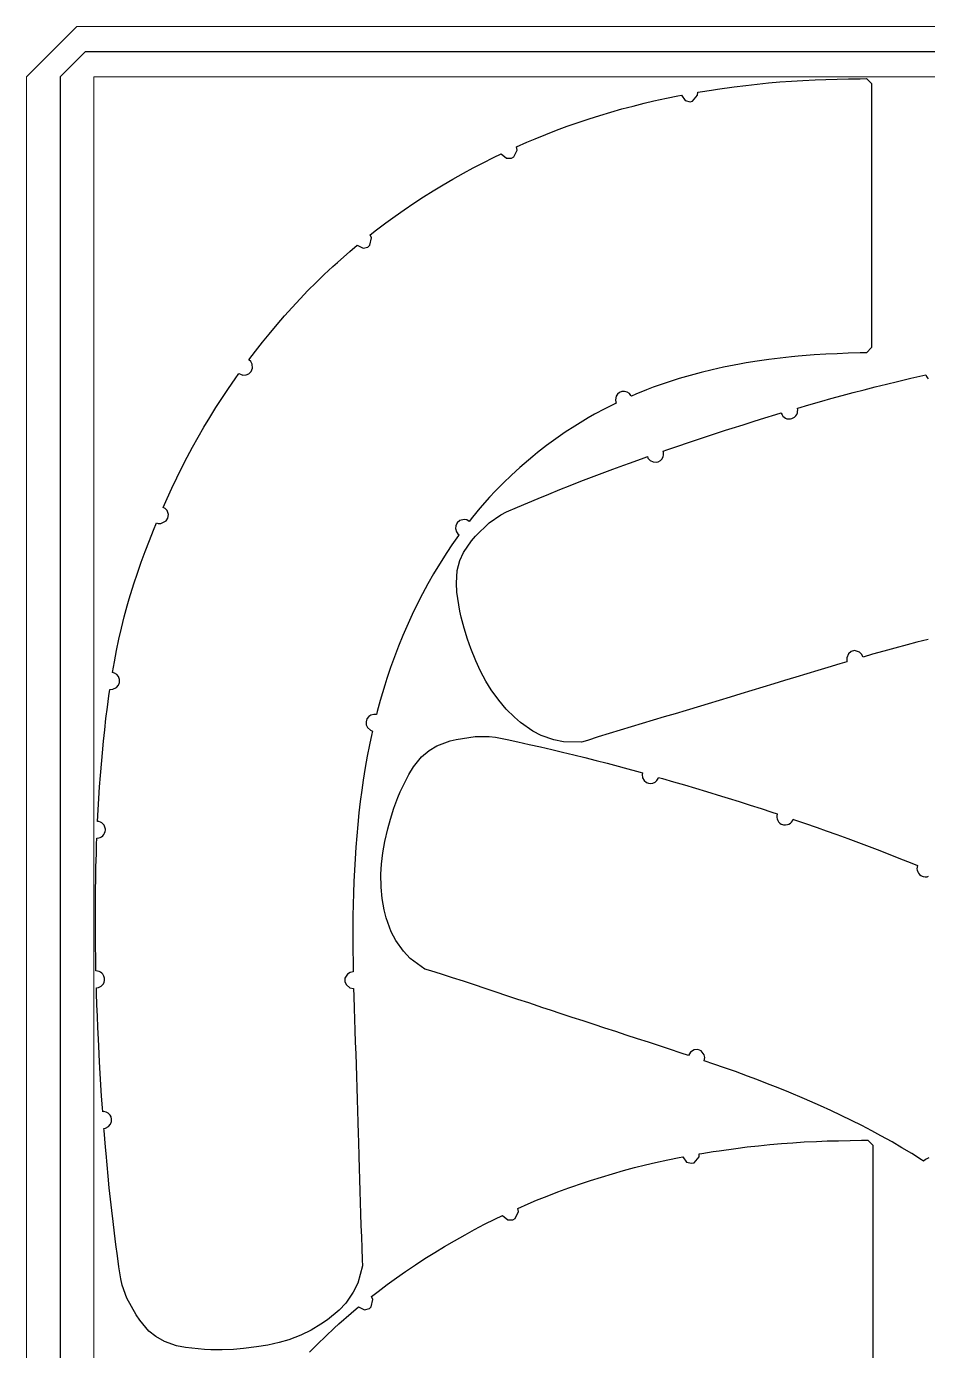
# Model space of a CAD drawing. Header units: millimetres. Extents: x -10628 to 24720, y -21829 to 4032.
# Drawn here: x 9420 to 9956, y -8986 to -8198 of the extents above; entities that cross this region are included whole.
import ezdxf
from ezdxf.enums import TextEntityAlignment as Align
from ezdxf.lldxf.tags import DXFTag

# ---------------------------------------------------------------- set-up
doc = ezdxf.new("R2010")
doc.units = ezdxf.units.MM
doc.layers.add('layer khung van cnc', color=7, linetype='Continuous', lineweight=25, true_color=0xfbf59b)
doc.layers.add('layer mau', color=7, linetype='Continuous')
doc.styles.add('Text Dim', font='arial.ttf')
tags = doc.linetypes.add('KVVIENMAY', pattern='A,46.311228,-10.280676,["KV VIỀN MÁY",Text Dim,S=10.028098,R=0,X=0,Y=-4.346144],-100.988212', length=157.580116).pattern_tags.tags
tags[6] = DXFTag(74, 10)

# ---------------------------------------------------------------- blocks, each defined once
blk = doc.blocks.new('khung van cnc')
at = {"lineweight": 5}
blk.add_lwpolyline([(-193, -99.44), (-193, 2370.56), (-223, 2400.56), (-1463, 2400.56), (-1493, 2370.56), (-1493, -99.44)], close=True, dxfattribs=at)
at = {"color": 1, "linetype": 'KVVIENMAY'}
blk.add_lwpolyline([(-511.88, -84.44), (-213, -84.44), (-213, 2370.56), (-228, 2385.56), (-1458.01, 2385.56), (-1473, 2370.56), (-1473, -84.44), (-1172.83, -84.44)], dxfattribs=at)
at = {"lineweight": 5}
blk.add_lwpolyline([(-513.55, -69.44), (-233, -69.44), (-233, 2370.56), (-1453, 2370.56), (-1453, -69.44), (-1173, -69.44)], dxfattribs=at)
at = {"layer": 'layer mau'}
for tag, p in [('ÁGF', (-518, -155.91)), ('TENFILE', (-518, -268.86)), ('TENFILE', (-518, -381.81)), ('TENFILE', (-518, -494.76))]:
    blk.add_attdef(tag, text='', height=30, dxfattribs=at).set_placement(p, align=Align.MIDDLE_CENTER)

msp = doc.modelspace()

# ---------------------------------------------------------------- linework, layer by layer
for p, q in [((9895.622, -8229.585), (9902.438, -8229.402)), ((9902.438, -8229.402), (9909.256, -8229.271)), ((9909.256, -8229.271), (9916.075, -8229.176)), ((9916.075, -8229.176), (9919.894, -8229.133)), ((9919.894, -8229.133), (9922.894, -8232.099)), ((9819.395, -8239.045), (9819.468, -8237.268)), ((9819.468, -8237.268), (9821.006, -8237)), ((9821.006, -8237), (9827.741, -8235.917)), ((9827.741, -8235.917), (9831.293, -8235.379)), ((9831.293, -8235.379), (9841.25, -8233.992)), ((9841.25, -8233.992), (9848.021, -8233.15)), ((9848.021, -8233.15), (9854.801, -8232.389)), ((9854.801, -8232.389), (9861.59, -8231.711)), ((9861.59, -8231.711), (9868.387, -8231.116)), ((9868.387, -8231.116), (9875.189, -8230.605)), ((9875.189, -8230.605), (9881.996, -8230.179)), ((9881.996, -8230.179), (9889.347, -8229.817)), ((9889.347, -8229.817), (9895.622, -8229.585)), ((9922.894, -8232.099), (9922.894, -8389.058)), ((9780.977, -8245.441), (9787.595, -8243.785)), ((9787.595, -8243.785), (9793.42, -8242.417)), ((9793.42, -8242.417), (9800.899, -8240.781)), ((9800.899, -8240.781), (9807.584, -8239.428)), ((9807.584, -8239.428), (9809.766, -8239.018)), ((9809.766, -8239.018), (9812.006, -8242.204)), ((9812.006, -8242.204), (9814.957, -8242.871)), ((9814.957, -8242.871), (9816.444, -8242.509)), ((9816.444, -8242.509), (9819.395, -8239.045)), ((9754.784, -8253.077), (9761.287, -8251.017)), ((9761.287, -8251.017), (9767.822, -8249.058)), ((9767.822, -8249.058), (9774.386, -8247.199)), ((9774.386, -8247.199), (9780.977, -8245.441)), ((9729.113, -8262.308), (9735.476, -8259.851)), ((9735.476, -8259.851), (9741.876, -8257.494)), ((9741.876, -8257.494), (9751.235, -8254.247)), ((9751.235, -8254.247), (9754.784, -8253.077)), ((9711.611, -8269.687), (9717.802, -8266.964)), ((9717.802, -8266.964), (9722.79, -8264.864)), ((9722.79, -8264.864), (9729.113, -8262.308)), ((9691.826, -8279.146), (9697.926, -8276.091)), ((9697.926, -8276.091), (9702.547, -8273.869)), ((9702.547, -8273.869), (9705.658, -8276.521)), ((9705.658, -8276.521), (9708.683, -8276.429)), ((9708.683, -8276.429), (9710.032, -8275.707)), ((9710.032, -8275.707), (9712.025, -8271.616)), ((9712.025, -8271.616), (9711.611, -8269.687)), ((9680.199, -8285.319), (9685.777, -8282.3)), ((9685.777, -8282.3), (9691.826, -8279.146)), ((9662.119, -8295.883), (9667.95, -8292.343)), ((9667.95, -8292.343), (9673.837, -8288.899)), ((9673.837, -8288.899), (9680.199, -8285.319)), ((9650.633, -8303.245), (9656.346, -8299.517)), ((9656.346, -8299.517), (9662.119, -8295.883)), ((9639.389, -8310.978), (9644.734, -8307.235)), ((9644.734, -8307.235), (9650.633, -8303.245)), ((9628.406, -8319.079), (9633.863, -8314.982)), ((9633.863, -8314.982), (9639.389, -8310.978)), ((9624.403, -8328.287), (9625.407, -8323.848)), ((9624.562, -8322.066), (9628.406, -8319.079)), ((9625.407, -8323.848), (9624.562, -8322.066)), ((9612.477, -8331.934), (9616.838, -8328.285)), ((9616.838, -8328.285), (9620.332, -8330.081)), ((9620.332, -8330.081), (9623.255, -8329.299)), ((9623.255, -8329.299), (9624.403, -8328.287)), ((9602.26, -8340.978), (9605.084, -8338.409)), ((9605.084, -8338.409), (9612.477, -8331.934)), ((9592.384, -8350.398), (9597.279, -8345.643)), ((9597.279, -8345.643), (9602.26, -8340.978)), ((9582.85, -8360.167), (9587.574, -8355.24)), ((9587.574, -8355.24), (9592.384, -8350.398)), ((9578.211, -8365.175), (9582.85, -8360.167)), ((9569.188, -8375.419), (9573.657, -8370.26)), ((9573.657, -8370.26), (9578.211, -8365.175)), ((9564.422, -8381.112), (9569.188, -8375.419)), ((9556.287, -8391.312), (9560.502, -8385.948)), ((9560.502, -8385.948), (9564.422, -8381.112)), ((9552.379, -8396.449), (9556.287, -8391.312)), ((9875.24, -8394.657), (9868.459, -8395.384)), ((9879.208, -8394.282), (9875.24, -8394.657)), ((9888.831, -8393.516), (9879.208, -8394.282)), ((9895.637, -8393.086), (9888.831, -8393.516)), ((9902.448, -8392.736), (9895.637, -8393.086)), ((9909.056, -8392.467), (9902.448, -8392.736)), ((9916.078, -8392.243), (9909.056, -8392.467)), ((9919.895, -8392.139), (9916.078, -8392.243)), ((9922.894, -8389.058), (9919.895, -8392.139)), ((9553.51, -8397.42), (9552.379, -8396.449)), ((9554.325, -8398.923), (9553.51, -8397.42)), ((9553.717, -8403.334), (9554.511, -8401.379)), ((9554.511, -8401.379), (9554.325, -8398.923)), ((9828.117, -8402.263), (9821.481, -8403.878)), ((9834.785, -8400.79), (9828.117, -8402.263)), ((9844.382, -8398.919), (9834.785, -8400.79)), ((9848.2, -8398.251), (9844.382, -8398.919)), ((9854.937, -8397.175), (9848.2, -8398.251)), ((9861.691, -8396.221), (9854.937, -8397.175)), ((9868.459, -8395.384), (9861.691, -8396.221)), ((9540.282, -8413.406), (9544.153, -8407.789)), ((9544.153, -8407.789), (9546.455, -8404.559)), ((9546.455, -8404.559), (9547.414, -8405.021)), ((9547.414, -8405.021), (9548.842, -8405.462)), ((9548.842, -8405.462), (9550.731, -8405.385)), ((9550.731, -8405.385), (9552.355, -8404.681)), ((9552.355, -8404.681), (9553.717, -8403.334)), ((9801.827, -8409.629), (9793.03, -8412.723)), ((9808.331, -8407.556), (9801.827, -8409.629)), ((9814.884, -8405.641), (9808.331, -8407.556)), ((9821.481, -8403.878), (9814.884, -8405.641)), ((9931.743, -8410.82), (9938.366, -8409.196)), ((9938.366, -8409.196), (9946.198, -8407.328)), ((9946.198, -8407.328), (9951.641, -8406.065)), ((9951.641, -8406.065), (9955.162, -8405.269)), ((9955.162, -8405.269), (9955.536, -8406.264)), ((9955.536, -8406.264), (9955.991, -8407.002)), ((9955.991, -8407.002), (9956.624, -8407.704)), ((9532.802, -8424.816), (9537.477, -8417.595)), ((9537.477, -8417.595), (9540.282, -8413.406)), ((9770.931, -8418.053), (9770.477, -8420.135)), ((9771.739, -8416.815), (9770.931, -8418.053)), ((9772.965, -8415.812), (9771.739, -8416.815)), ((9774.389, -8415.254), (9772.965, -8415.812)), ((9775.863, -8415.15), (9774.389, -8415.254)), ((9777.459, -8415.544), (9775.863, -8415.15)), ((9778.795, -8416.394), (9777.459, -8415.544)), ((9779.741, -8417.523), (9778.795, -8416.394)), ((9780.019, -8417.994), (9779.741, -8417.523)), ((9782.661, -8416.837), (9780.019, -8417.994)), ((9788.986, -8414.266), (9782.661, -8416.837)), ((9793.03, -8412.723), (9788.986, -8414.266)), ((9898.767, -8419.487), (9905.344, -8417.685)), ((9905.344, -8417.685), (9911.93, -8415.916)), ((9911.93, -8415.916), (9918.525, -8414.182)), ((9918.525, -8414.182), (9925.129, -8412.483)), ((9925.129, -8412.483), (9931.743, -8410.82)), ((9529.196, -8430.608), (9532.802, -8424.816)), ((9764.134, -8425.558), (9758.127, -8428.8)), ((9770.229, -8422.483), (9764.134, -8425.558)), ((9770.928, -8422.155), (9770.229, -8422.483)), ((9770.477, -8420.135), (9770.681, -8421.548)), ((9770.681, -8421.548), (9770.928, -8422.155)), ((9878.748, -8425.179), (9879.088, -8425.079)), ((9878.801, -8425.352), (9878.748, -8425.179)), ((9878.938, -8426.157), (9878.801, -8425.352)), ((9878.928, -8427.13), (9878.938, -8426.157)), ((9879.088, -8425.079), (9885.639, -8423.185)), ((9885.639, -8423.185), (9893.306, -8421.009)), ((9893.306, -8421.009), (9898.767, -8419.487)), ((9525.681, -8436.456), (9529.196, -8430.608)), ((9754.364, -8430.942), (9746.398, -8435.779)), ((9758.127, -8428.8), (9754.364, -8430.942)), ((9846.46, -8434.976), (9852.968, -8432.942)), ((9852.968, -8432.942), (9859.486, -8430.935)), ((9859.486, -8430.935), (9866.011, -8428.955)), ((9866.011, -8428.955), (9869.165, -8428.013)), ((9869.165, -8428.013), (9869.212, -8428.169)), ((9869.212, -8428.169), (9869.652, -8429.137)), ((9869.652, -8429.137), (9870.156, -8429.842)), ((9870.156, -8429.842), (9870.835, -8430.499)), ((9870.835, -8430.499), (9871.708, -8431.06)), ((9871.708, -8431.06), (9872.569, -8431.397)), ((9872.569, -8431.397), (9873.503, -8431.573)), ((9873.503, -8431.573), (9874.61, -8431.551)), ((9874.61, -8431.551), (9875.372, -8431.39)), ((9875.372, -8431.39), (9875.924, -8431.191)), ((9875.924, -8431.191), (9877.026, -8430.541)), ((9877.026, -8430.541), (9877.87, -8429.706)), ((9877.87, -8429.706), (9878.355, -8428.973)), ((9878.355, -8428.973), (9878.768, -8427.957)), ((9878.768, -8427.957), (9878.928, -8427.13)), ((9522.259, -8442.358), (9525.681, -8436.456)), ((9740.682, -8439.51), (9735.07, -8443.395)), ((9746.398, -8435.779), (9740.682, -8439.51)), ((9820.507, -8443.367), (9826.983, -8441.232)), ((9826.983, -8441.232), (9835.97, -8438.314)), ((9835.97, -8438.314), (9839.959, -8437.036)), ((9839.959, -8437.036), (9846.46, -8434.976)), ((9515.701, -8454.322), (9518.932, -8448.314)), ((9518.932, -8448.314), (9522.259, -8442.358)), ((9729.563, -8447.428), (9724.163, -8451.605)), ((9735.07, -8443.395), (9729.563, -8447.428)), ((9801.131, -8449.928), (9807.581, -8447.715)), ((9807.581, -8447.715), (9814.04, -8445.528)), ((9814.04, -8445.528), (9820.507, -8443.367)), ((9509.531, -8466.487), (9513.972, -8457.635)), ((9513.972, -8457.635), (9515.701, -8454.322)), ((9721.321, -8453.895), (9713.696, -8460.372)), ((9724.163, -8451.605), (9721.321, -8453.895)), ((9778.909, -8457.782), (9788.258, -8454.434)), ((9788.258, -8454.434), (9789.538, -8453.983)), ((9789.538, -8453.983), (9789.869, -8454.845)), ((9789.869, -8454.845), (9791.214, -8456.357)), ((9791.214, -8456.357), (9792.86, -8457.163)), ((9792.86, -8457.163), (9794.682, -8457.323)), ((9794.682, -8457.323), (9796.002, -8457.01)), ((9796.002, -8457.01), (9797.249, -8456.309)), ((9797.249, -8456.309), (9798.101, -8455.474)), ((9798.101, -8455.474), (9798.863, -8454.149)), ((9798.863, -8454.149), (9799.177, -8452.821)), ((9798.896, -8450.705), (9801.131, -8449.928)), ((9799.096, -8451.334), (9798.896, -8450.705)), ((9799.177, -8452.821), (9799.096, -8451.334)), ((9708.643, -8464.959), (9703.718, -8469.683)), ((9713.696, -8460.372), (9708.643, -8464.959)), ((9756.245, -8466.193), (9762.624, -8463.779)), ((9762.624, -8463.779), (9769.017, -8461.399)), ((9769.017, -8461.399), (9775.421, -8459.049)), ((9775.421, -8459.049), (9778.909, -8457.782)), ((9503.735, -8478.835), (9506.588, -8472.639)), ((9506.588, -8472.639), (9509.531, -8466.487)), ((9703.718, -8469.683), (9698.93, -8474.544)), ((9737.401, -8473.569), (9743.532, -8471.126)), ((9743.532, -8471.126), (9749.88, -8468.641)), ((9749.88, -8468.641), (9756.245, -8466.193)), ((9501.36, -8484.187), (9503.735, -8478.835)), ((9695.533, -8478.171), (9689.791, -8484.674)), ((9698.93, -8474.544), (9695.533, -8478.171)), ((9718.29, -8481.423), (9724.588, -8478.806)), ((9724.588, -8478.806), (9730.889, -8476.211)), ((9730.889, -8476.211), (9737.401, -8473.569)), ((9502.61, -8484.826), (9501.36, -8484.187)), ((9503.754, -8486.096), (9502.61, -8484.826)), ((9504.512, -8488.439), (9503.754, -8486.096)), ((9504.199, -8490.526), (9504.512, -8488.439)), ((9689.791, -8484.674), (9685.442, -8489.933)), ((9695.451, -8493.386), (9702.307, -8488.605)), ((9702.307, -8488.605), (9705.737, -8486.805)), ((9705.737, -8486.805), (9712.22, -8483.959)), ((9712.22, -8483.959), (9718.29, -8481.423)), ((9495.681, -8497.651), (9497.427, -8493.421)), ((9497.427, -8493.421), (9498.468, -8493.646)), ((9498.468, -8493.646), (9499.959, -8493.739)), ((9499.959, -8493.739), (9503.191, -8492.155)), ((9503.191, -8492.155), (9504.199, -8490.526)), ((9675.578, -8495.048), (9675.429, -8496.813)), ((9675.429, -8496.813), (9675.958, -8498.628)), ((9676.42, -8493.328), (9675.578, -8495.048)), ((9678.02, -8491.952), (9676.42, -8493.328)), ((9680.407, -8491.346), (9678.02, -8491.952)), ((9682.092, -8491.638), (9680.407, -8491.346)), ((9683.468, -8492.457), (9682.092, -8491.638)), ((9685.442, -8489.933), (9683.468, -8492.457)), ((9687.292, -8501.21), (9695.451, -8493.386)), ((9490.702, -8510.358), (9493.221, -8503.819)), ((9493.221, -8503.819), (9495.681, -8497.651)), ((9677.175, -8500.798), (9673.252, -8506.388)), ((9675.958, -8498.628), (9676.831, -8499.84)), ((9676.831, -8499.84), (9677.43, -8500.453)), ((9677.43, -8500.453), (9677.175, -8500.798)), ((9680.048, -8511.08), (9684.847, -8504.049)), ((9684.847, -8504.049), (9687.292, -8501.21)), ((9488.336, -8516.758), (9490.702, -8510.358)), ((9670.196, -8510.951), (9665.816, -8517.84)), ((9673.252, -8506.388), (9670.196, -8510.951)), ((9677.924, -8515.773), (9680.048, -8511.08)), ((9486.069, -8523.192), (9488.336, -8516.758)), ((9665.816, -8517.84), (9662.3, -8523.691)), ((9676.352, -8521.619), (9677.924, -8515.773)), ((9483.912, -8529.661), (9486.069, -8523.192)), ((9662.3, -8523.691), (9658.92, -8529.621)), ((9675.85, -8529.2), (9676.352, -8521.619)), ((9481.178, -8538.533), (9483.912, -8529.661)), ((9655.675, -8535.625), (9652.564, -8541.699)), ((9658.92, -8529.621), (9655.675, -8535.625)), ((9676.186, -8534.583), (9675.85, -8529.2)), ((9677.876, -8545.793), (9676.186, -8534.583)), ((9478.223, -8549.307), (9479.983, -8542.719)), ((9479.983, -8542.719), (9481.178, -8538.533)), ((9652.564, -8541.699), (9649.587, -8547.84)), ((9476.593, -8555.931), (9478.223, -8549.307)), ((9647.962, -8551.344), (9644.037, -8560.307)), ((9649.587, -8547.84), (9647.962, -8551.344)), ((9678.688, -8549.453), (9677.876, -8545.793)), ((9680.446, -8556.037), (9678.688, -8549.453)), ((9475.085, -8562.586), (9476.593, -8555.931)), ((9682.521, -8562.544), (9680.446, -8556.037)), ((9473.692, -8569.269), (9475.085, -8562.586)), ((9641.461, -8566.625), (9639.019, -8572.997)), ((9644.037, -8560.307), (9641.461, -8566.625)), ((9684.502, -8568.051), (9682.521, -8562.544)), ((9936.694, -8567.846), (9930.121, -8569.659)), ((9944.092, -8565.872), (9936.694, -8567.846)), ((9949.884, -8564.382), (9944.092, -8565.872)), ((9956.503, -8562.741), (9949.884, -8564.382)), ((9472.409, -8575.974), (9473.692, -8569.269)), ((9639.019, -8572.997), (9636.71, -8579.417)), ((9687.416, -8575.33), (9684.502, -8568.051)), ((9690.256, -8581.55), (9687.416, -8575.33)), ((9909.255, -8571.303), (9908.147, -8573.688)), ((9908.147, -8573.688), (9908.264, -8575.991)), ((9910.866, -8569.866), (9909.255, -8571.303)), ((9912.825, -8569.341), (9910.866, -8569.866)), ((9915.705, -8570.275), (9912.825, -8569.341)), ((9917.007, -8571.439), (9915.705, -8570.275)), ((9917.847, -8573.169), (9917.007, -8571.439)), ((9923.56, -8571.516), (9917.847, -8573.169)), ((9930.121, -8569.659), (9923.56, -8571.516)), ((9471.273, -8582.435), (9472.409, -8575.974)), ((9472.364, -8582.709), (9471.273, -8582.435)), ((9473.881, -8583.641), (9472.364, -8582.709)), ((9474.852, -8584.823), (9473.881, -8583.641)), ((9636.71, -8579.417), (9634.532, -8585.884)), ((9693.437, -8587.586), (9690.256, -8581.55)), ((9884.343, -8583.187), (9877.818, -8585.167)), ((9890.869, -8581.212), (9884.343, -8583.187)), ((9896.873, -8579.401), (9890.869, -8581.212)), ((9903.93, -8577.282), (9896.873, -8579.401)), ((9908.264, -8575.991), (9903.93, -8577.282)), ((9471.453, -8592.285), (9473.584, -8591.341)), ((9473.584, -8591.341), (9474.818, -8589.97)), ((9474.818, -8589.97), (9475.447, -8588.368)), ((9475.467, -8586.472), (9474.852, -8584.823)), ((9475.447, -8588.368), (9475.467, -8586.472)), ((9633.264, -8589.867), (9630.571, -8598.943)), ((9634.532, -8585.884), (9633.264, -8589.867)), ((9696.572, -8592.709), (9693.437, -8587.586)), ((9858.249, -8591.129), (9851.726, -8593.117)), ((9864.771, -8589.139), (9858.249, -8591.129)), ((9871.075, -8587.218), (9864.771, -8589.139)), ((9877.818, -8585.167), (9871.075, -8587.218)), ((9468.222, -8602.948), (9469.14, -8596.189)), ((9469.14, -8596.189), (9469.68, -8592.492)), ((9469.68, -8592.492), (9471.453, -8592.285)), ((9630.571, -8598.943), (9628.782, -8605.528)), ((9701.05, -8598.893), (9696.572, -8592.709)), ((9705.511, -8604.076), (9701.05, -8598.893)), ((9832.15, -8599.058), (9825.621, -8601.023)), ((9838.677, -8597.084), (9832.15, -8599.058)), ((9845.202, -8595.103), (9838.677, -8597.084)), ((9851.726, -8593.117), (9845.202, -8595.103)), ((9467.38, -8609.716), (9468.222, -8602.948)), ((9626.785, -8607.273), (9625.054, -8607.688)), ((9628.317, -8607.38), (9626.785, -8607.273)), ((9628.782, -8605.528), (9628.317, -8607.38)), ((9710.381, -8608.897), (9705.511, -8604.076)), ((9806.018, -8606.858), (9799.481, -8608.794)), ((9812.554, -8604.92), (9806.018, -8606.858)), ((9821.059, -8602.389), (9812.554, -8604.92)), ((9825.621, -8601.023), (9821.059, -8602.389)), ((9466.608, -8616.492), (9467.38, -8609.716)), ((9622.668, -8609.887), (9622.098, -8611.696)), ((9622.098, -8611.696), (9622.2, -8613.414)), ((9622.2, -8613.414), (9622.947, -8615.1)), ((9623.764, -8608.511), (9622.668, -8609.887)), ((9622.947, -8615.1), (9624.68, -8616.659)), ((9625.054, -8607.688), (9623.764, -8608.511)), ((9713.992, -8612.013), (9710.381, -8608.897)), ((9721.284, -8617.203), (9713.992, -8612.013)), ((9779.882, -8614.644), (9773.357, -8616.624)), ((9786.412, -8612.682), (9779.882, -8614.644)), ((9792.946, -8610.734), (9786.412, -8612.682)), ((9799.481, -8608.794), (9792.946, -8610.734)), ((9465.901, -8623.274), (9466.608, -8616.492)), ((9625.574, -8618.796), (9624.148, -8625.472)), ((9624.68, -8616.659), (9625.914, -8617.329)), ((9625.914, -8617.329), (9625.574, -8618.796)), ((9664.183, -8626.052), (9672.147, -8623.045)), ((9672.147, -8623.045), (9675.778, -8622.122)), ((9675.778, -8622.122), (9686.949, -8620.393)), ((9686.949, -8620.393), (9695.308, -8620.41)), ((9695.308, -8620.41), (9699.15, -8620.903)), ((9699.15, -8620.903), (9706.093, -8622.29)), ((9706.093, -8622.29), (9712.52, -8623.694)), ((9726.395, -8619.844), (9721.284, -8617.203)), ((9733.852, -8622.334), (9726.395, -8619.844)), ((9739.625, -8623.676), (9733.852, -8622.334)), ((9753.823, -8622.72), (9750.354, -8623.837)), ((9760.326, -8620.657), (9753.823, -8622.72)), ((9766.838, -8618.626), (9760.326, -8620.657)), ((9773.357, -8616.624), (9766.838, -8618.626)), ((9464.847, -8634.638), (9465.253, -8630.062)), ((9465.253, -8630.062), (9465.901, -8623.274)), ((9624.148, -8625.472), (9622.837, -8632.172)), ((9655.111, -8632.566), (9659.751, -8628.679)), ((9659.751, -8628.679), (9664.183, -8626.052)), ((9712.52, -8623.694), (9719.18, -8625.162)), ((9719.18, -8625.162), (9725.829, -8626.651)), ((9725.829, -8626.651), (9732.68, -8628.222)), ((9732.68, -8628.222), (9739.103, -8629.737)), ((9739.103, -8629.737), (9745.729, -8631.342)), ((9750.354, -8623.837), (9739.625, -8623.676)), ((9464.114, -8643.652), (9464.847, -8634.638)), ((9621.638, -8638.892), (9620.419, -8646.469)), ((9622.837, -8632.172), (9621.638, -8638.892)), ((9647.539, -8643.09), (9650.351, -8638.487)), ((9650.351, -8638.487), (9655.111, -8632.566)), ((9745.729, -8631.342), (9752.346, -8632.988)), ((9752.346, -8632.988), (9758.956, -8634.67)), ((9758.956, -8634.67), (9765.558, -8636.386)), ((9765.558, -8636.386), (9772.151, -8638.134)), ((9772.151, -8638.134), (9775.736, -8639.098)), ((9463.618, -8650.453), (9464.114, -8643.652)), ((9620.419, -8646.469), (9619.562, -8652.382)), ((9642.493, -8653.242), (9647.539, -8643.09)), ((9775.736, -8639.098), (9785.314, -8641.717)), ((9785.314, -8641.717), (9786.622, -8642.082)), ((9786.622, -8642.082), (9786.398, -8642.978)), ((9786.398, -8642.978), (9786.633, -8644.988)), ((9786.633, -8644.988), (9787.519, -8646.593)), ((9787.519, -8646.593), (9788.92, -8647.769)), ((9794.165, -8647.567), (9795.184, -8646.659)), ((9795.184, -8646.659), (9795.97, -8645.395)), ((9795.97, -8645.395), (9796.167, -8644.765)), ((9796.167, -8644.765), (9798.444, -8645.41)), ((9798.444, -8645.41), (9804.997, -8647.297)), ((9463.169, -8657.258), (9463.618, -8650.453)), ((9619.562, -8652.382), (9618.677, -8659.146)), ((9641.059, -8656.705), (9642.493, -8653.242)), ((9788.92, -8647.769), (9790.18, -8648.269)), ((9790.18, -8648.269), (9791.604, -8648.41)), ((9791.604, -8648.41), (9792.781, -8648.215)), ((9792.781, -8648.215), (9794.165, -8647.567)), ((9804.997, -8647.297), (9811.542, -8649.21)), ((9811.542, -8649.21), (9818.079, -8651.149)), ((9818.079, -8651.149), (9824.608, -8653.114)), ((9824.608, -8653.114), (9833.643, -8655.879)), ((9462.767, -8664.066), (9463.169, -8657.258)), ((9618.677, -8659.146), (9617.888, -8665.921)), ((9638.723, -8663.107), (9641.059, -8656.705)), ((9833.643, -8655.879), (9837.644, -8657.121)), ((9837.644, -8657.121), (9844.151, -8659.162)), ((9844.151, -8659.162), (9850.649, -8661.229)), ((9850.649, -8661.229), (9857.139, -8663.323)), ((9462.408, -8670.913), (9462.767, -8664.066)), ((9617.888, -8665.921), (9617.189, -8672.706)), ((9635.155, -8675.275), (9636.69, -8669.628)), ((9636.69, -8669.628), (9638.723, -8663.107)), ((9857.139, -8663.323), (9863.62, -8665.444)), ((9863.62, -8665.444), (9866.744, -8666.481)), ((9866.693, -8666.635), (9866.498, -8667.681)), ((9866.498, -8667.681), (9866.506, -8668.548)), ((9866.506, -8668.548), (9866.686, -8669.475)), ((9866.686, -8669.475), (9867.08, -8670.436)), ((9866.744, -8666.481), (9866.693, -8666.635)), ((9875.814, -8670.567), (9876.163, -8669.828)), ((9876.163, -8669.828), (9876.22, -8669.656)), ((9876.22, -8669.656), (9876.555, -8669.769)), ((9876.555, -8669.769), (9883.008, -8671.975)), ((9463.215, -8671.044), (9462.408, -8670.913)), ((9464.132, -8671.368), (9463.215, -8671.044)), ((9464.862, -8671.787), (9464.132, -8671.368)), ((9465.69, -8672.506), (9464.862, -8671.787)), ((9466.227, -8673.202), (9465.69, -8672.506)), ((9466.112, -8678.766), (9466.581, -8677.939)), ((9466.744, -8674.271), (9466.227, -8673.202)), ((9466.581, -8677.939), (9466.918, -8676.884)), ((9467.002, -8675.524), (9466.744, -8674.271)), ((9466.918, -8676.884), (9467.012, -8676.111)), ((9467.012, -8676.111), (9467.002, -8675.524)), ((9617.189, -8672.706), (9616.576, -8679.5)), ((9633.366, -8682.909), (9635.155, -8675.275)), ((9867.08, -8670.436), (9867.591, -8671.206)), ((9867.591, -8671.206), (9868.255, -8671.885)), ((9868.255, -8671.885), (9869.175, -8672.502)), ((9869.175, -8672.502), (9869.892, -8672.807)), ((9869.892, -8672.807), (9870.458, -8672.961)), ((9870.458, -8672.961), (9871.733, -8673.061)), ((9871.733, -8673.061), (9872.904, -8672.861)), ((9872.904, -8672.861), (9873.722, -8672.538)), ((9873.722, -8672.538), (9874.642, -8671.943)), ((9874.642, -8671.943), (9875.248, -8671.358)), ((9875.248, -8671.358), (9875.814, -8670.567)), ((9883.008, -8671.975), (9890.536, -8674.59)), ((9890.536, -8674.59), (9895.883, -8676.476)), ((9895.883, -8676.476), (9902.304, -8678.772)), ((9461.64, -8690.089), (9461.828, -8684.505)), ((9461.828, -8684.505), (9461.971, -8680.898)), ((9461.971, -8680.898), (9463.029, -8680.794)), ((9463.029, -8680.794), (9463.86, -8680.546)), ((9463.86, -8680.546), (9464.701, -8680.116)), ((9464.701, -8680.116), (9465.514, -8679.471)), ((9465.514, -8679.471), (9466.112, -8678.766)), ((9616.576, -8679.5), (9616.042, -8686.3)), ((9632.125, -8689.633), (9633.366, -8682.909)), ((9902.304, -8678.772), (9908.713, -8681.101)), ((9908.713, -8681.101), (9915.11, -8683.463)), ((9915.11, -8683.463), (9921.495, -8685.859)), ((9921.495, -8685.859), (9927.866, -8688.291)), ((9461.417, -8698.138), (9461.64, -8690.089)), ((9615.584, -8693.105), (9615.377, -8696.57)), ((9616.042, -8686.3), (9615.584, -8693.105)), ((9631.269, -8696.402), (9632.125, -8689.633)), ((9927.866, -8688.291), (9934.223, -8690.759)), ((9934.223, -8690.759), (9941.71, -8693.721)), ((9941.71, -8693.721), (9946.893, -8695.809)), ((9461.272, -8704.956), (9461.417, -8698.138)), ((9615.377, -8696.57), (9614.872, -8706.727)), ((9630.899, -8702.396), (9631.269, -8696.402)), ((9946.893, -8695.809), (9950.234, -8697.176)), ((9949.969, -8698.206), (9949.919, -8699.071)), ((9949.919, -8699.071), (9950.035, -8700.009)), ((9950.234, -8697.176), (9949.969, -8698.206)), ((9950.035, -8700.009), (9950.363, -8700.994)), ((9950.363, -8700.994), (9950.821, -8701.797)), ((9950.821, -8701.797), (9951.438, -8702.52)), ((9461.166, -8711.774), (9461.272, -8704.956)), ((9614.872, -8706.727), (9614.616, -8713.543)), ((9631.02, -8710.031), (9630.899, -8702.396)), ((9951.438, -8702.52), (9952.314, -8703.198)), ((9952.314, -8703.198), (9953.009, -8703.55)), ((9953.009, -8703.55), (9953.563, -8703.742)), ((9953.563, -8703.742), (9954.828, -8703.928)), ((9954.828, -8703.928), (9956.01, -8703.808)), ((9956.01, -8703.808), (9956.848, -8703.541)), ((9461.098, -8718.593), (9461.166, -8711.774)), ((9614.616, -8713.543), (9614.424, -8720.359)), ((9631.701, -8716.836), (9631.02, -8710.031)), ((9632.925, -8723.578), (9631.701, -8716.836)), ((9461.066, -8725.413), (9461.098, -8718.593)), ((9461.07, -8732.232), (9461.066, -8725.413)), ((9614.424, -8720.359), (9614.296, -8727.177)), ((9634.095, -8728.201), (9632.925, -8723.578)), ((9461.108, -8739.052), (9461.07, -8732.232)), ((9614.237, -8733.157), (9614.228, -8740.815)), ((9614.296, -8727.177), (9614.237, -8733.157)), ((9637.092, -8736.635), (9634.095, -8728.201)), ((9461.165, -8744.721), (9461.108, -8739.052)), ((9614.228, -8740.815), (9614.278, -8747.633)), ((9639.764, -8741.73), (9637.092, -8736.635)), ((9461.282, -8752.689), (9461.165, -8744.721)), ((9614.278, -8747.633), (9614.374, -8754.452)), ((9644.444, -8748.047), (9639.764, -8741.73)), ((9648.403, -8752.457), (9644.444, -8748.047)), ((9461.416, -8759.507), (9461.282, -8752.689)), ((9614.374, -8754.452), (9614.491, -8760.397)), ((9657.1, -8758.744), (9648.403, -8752.457)), ((9461.425, -8759.861), (9461.416, -8759.507)), ((9461.606, -8759.855), (9461.425, -8759.861)), ((9462.419, -8759.931), (9461.606, -8759.855)), ((9463.357, -8760.192), (9462.419, -8759.931)), ((9464.113, -8760.561), (9463.357, -8760.192)), ((9464.988, -8761.223), (9464.113, -8760.561)), ((9465.571, -8761.881), (9464.988, -8761.223)), ((9466.159, -8762.913), (9465.571, -8761.881)), ((9466.501, -8764.145), (9466.159, -8762.913)), ((9466.55, -8764.73), (9466.501, -8764.145)), ((9466.509, -8765.508), (9466.55, -8764.73)), ((9611.143, -8761.717), (9609.495, -8764.257)), ((9609.495, -8764.257), (9609.495, -8766.286)), ((9612.604, -8760.761), (9611.143, -8761.717)), ((9614.491, -8760.397), (9612.604, -8760.761)), ((9660.581, -8759.818), (9657.1, -8758.744)), ((9667.092, -8761.858), (9660.581, -8759.818)), ((9673.591, -8763.93), (9667.092, -8761.858)), ((9680.08, -8766.029), (9673.591, -8763.93)), ((9461.682, -8769.851), (9461.845, -8769.847)), ((9461.776, -8773.141), (9461.682, -8769.851)), ((9461.845, -8769.847), (9462.894, -8769.672)), ((9462.894, -8769.672), (9463.705, -8769.368)), ((9463.705, -8769.368), (9464.516, -8768.882)), ((9464.516, -8768.882), (9465.283, -8768.183)), ((9465.283, -8768.183), (9465.832, -8767.439)), ((9465.832, -8767.439), (9466.244, -8766.583)), ((9466.244, -8766.583), (9466.509, -8765.508)), ((9609.495, -8766.286), (9610.466, -8768.214)), ((9610.466, -8768.214), (9612.482, -8769.901)), ((9612.482, -8769.901), (9614.737, -8770.384)), ((9614.737, -8770.384), (9614.862, -8774.905)), ((9686.561, -8768.15), (9680.08, -8766.029)), ((9693.035, -8770.288), (9686.561, -8768.15)), ((9699.504, -8772.44), (9693.035, -8770.288)), ((9705.97, -8774.599), (9699.504, -8772.44)), ((9461.999, -8779.957), (9461.776, -8773.141)), ((9462.252, -8786.772), (9461.999, -8779.957)), ((9614.862, -8774.905), (9615.083, -8782.269)), ((9712.436, -8776.763), (9705.97, -8774.599)), ((9718.901, -8778.925), (9712.436, -8776.763)), ((9727.32, -8781.729), (9718.901, -8778.925)), ((9462.532, -8793.585), (9462.252, -8786.772)), ((9615.083, -8782.269), (9615.278, -8788.537)), ((9731.84, -8783.226), (9727.32, -8781.729)), ((9738.316, -8785.362), (9731.84, -8783.226)), ((9744.795, -8787.488), (9738.316, -8785.362)), ((9751.276, -8789.608), (9744.795, -8787.488)), ((9462.839, -8800.398), (9462.532, -8793.585)), ((9615.278, -8788.537), (9615.497, -8795.353)), ((9615.497, -8795.353), (9615.721, -8802.168)), ((9757.759, -8791.723), (9751.276, -8789.608)), ((9764.242, -8793.836), (9757.759, -8791.723)), ((9770.726, -8795.948), (9764.242, -8793.836)), ((9776.992, -8797.99), (9770.726, -8795.948)), ((9463.041, -8804.582), (9462.839, -8800.398)), ((9615.721, -8802.168), (9615.957, -8809.211)), ((9783.692, -8800.177), (9776.992, -8797.99)), ((9790.173, -8802.298), (9783.692, -8800.177)), ((9796.652, -8804.423), (9790.173, -8802.298)), ((9463.533, -8814.018), (9463.041, -8804.582)), ((9615.957, -8809.211), (9616.181, -8815.798)), ((9802.609, -8806.383), (9796.652, -8804.423)), ((9809.605, -8808.695), (9802.609, -8806.383)), ((9813.896, -8810.124), (9809.605, -8808.695)), ((9815.12, -8808.17), (9813.896, -8810.124)), ((9817.395, -8806.852), (9815.12, -8808.17)), ((9819.539, -8806.599), (9817.395, -8806.852)), ((9821.446, -8807.293), (9819.539, -8806.599)), ((9823.269, -8809.71), (9821.446, -8807.293)), ((9823.668, -8811.41), (9823.269, -8809.71)), ((9823.364, -8813.308), (9823.668, -8811.41)), ((9463.919, -8820.825), (9463.533, -8814.018)), ((9616.181, -8815.798), (9616.414, -8822.613)), ((9828.991, -8815.232), (9823.364, -8813.308)), ((9835.431, -8817.473), (9828.991, -8815.232)), ((9841.856, -8819.758), (9835.431, -8817.473)), ((9849.048, -8822.385), (9841.856, -8819.758)), ((9464.333, -8827.631), (9463.919, -8820.825)), ((9464.774, -8834.436), (9464.333, -8827.631)), ((9616.414, -8822.613), (9616.647, -8829.429)), ((9854.647, -8824.487), (9849.048, -8822.385)), ((9861.01, -8826.939), (9854.647, -8824.487)), ((9867.35, -8829.45), (9861.01, -8826.939)), ((9465.242, -8841.239), (9464.774, -8834.436)), ((9616.647, -8829.429), (9616.876, -8836.244)), ((9873.667, -8832.022), (9867.35, -8829.45)), ((9883.039, -8835.971), (9873.667, -8832.022)), ((9465.414, -8843.6), (9465.242, -8841.239)), ((9466.074, -8843.568), (9465.414, -8843.6)), ((9467.531, -8843.875), (9466.074, -8843.568)), ((9616.876, -8836.244), (9617.101, -8843.059)), ((9617.101, -8843.059), (9617.318, -8849.875)), ((9886.224, -8837.35), (9883.039, -8835.971)), ((9892.462, -8840.108), (9886.224, -8837.35)), ((9898.67, -8842.936), (9892.462, -8840.108)), ((9904.844, -8845.836), (9898.67, -8842.936)), ((9468.733, -8844.522), (9467.531, -8843.875)), ((9469.814, -8845.601), (9468.733, -8844.522)), ((9468.885, -8852.482), (9470.09, -8851.101)), ((9470.401, -8846.64), (9469.814, -8845.601)), ((9470.09, -8851.101), (9470.716, -8849.382)), ((9470.755, -8848.026), (9470.401, -8846.64)), ((9470.716, -8849.382), (9470.755, -8848.026)), ((9617.318, -8849.875), (9617.527, -8856.69)), ((9910.981, -8848.813), (9904.844, -8845.836)), ((9917.078, -8851.872), (9910.981, -8848.813)), ((9466.158, -8853.487), (9467.076, -8853.39)), ((9466.263, -8854.84), (9466.158, -8853.487)), ((9467.077, -8864.736), (9466.263, -8854.84)), ((9467.076, -8853.39), (9468.885, -8852.482)), ((9617.527, -8856.69), (9617.666, -8861.45)), ((9923.131, -8855.016), (9917.078, -8851.872)), ((9928.394, -8857.844), (9923.131, -8855.016)), ((9935.097, -8861.581), (9928.394, -8857.844)), ((9467.398, -8868.434), (9467.077, -8864.736)), ((9617.666, -8861.45), (9617.91, -8870.32)), ((9828.587, -8867.343), (9832.138, -8866.806)), ((9832.138, -8866.806), (9842.095, -8865.419)), ((9842.095, -8865.419), (9848.866, -8864.576)), ((9848.866, -8864.576), (9855.647, -8863.816)), ((9855.647, -8863.816), (9862.436, -8863.137)), ((9862.436, -8863.137), (9869.232, -8862.542)), ((9869.232, -8862.542), (9876.035, -8862.031)), ((9876.035, -8862.031), (9882.842, -8861.606)), ((9882.842, -8861.606), (9890.192, -8861.243)), ((9890.192, -8861.243), (9896.467, -8861.012)), ((9896.467, -8861.012), (9903.284, -8860.828)), ((9903.284, -8860.828), (9910.101, -8860.698)), ((9910.101, -8860.698), (9916.92, -8860.603)), ((9916.92, -8860.603), (9920.74, -8860.559)), ((9920.74, -8860.559), (9923.74, -8863.525)), ((9923.74, -8863.525), (9923.74, -9020.484)), ((9941.002, -8865.006), (9935.097, -8861.581)), ((9946.849, -8868.529), (9941.002, -8865.006)), ((9468.01, -8875.228), (9467.398, -8868.434)), ((9617.91, -8870.32), (9618.089, -8877.135)), ((9788.44, -8875.212), (9794.265, -8873.843)), ((9794.265, -8873.843), (9801.745, -8872.207)), ((9801.745, -8872.207), (9808.429, -8870.854)), ((9808.429, -8870.854), (9810.611, -8870.445)), ((9810.611, -8870.445), (9812.851, -8873.631)), ((9812.851, -8873.631), (9815.803, -8874.297)), ((9815.803, -8874.297), (9817.289, -8873.935)), ((9817.289, -8873.935), (9820.241, -8870.471)), ((9820.241, -8870.471), (9820.314, -8868.694)), ((9820.314, -8868.694), (9821.852, -8868.427)), ((9821.852, -8868.427), (9828.587, -8867.343)), ((9952.635, -8872.153), (9946.849, -8868.529)), ((9953.897, -8872.974), (9952.635, -8872.153)), ((9954.949, -8872.044), (9953.897, -8872.974)), ((9957.006, -8870.949), (9954.949, -8872.044)), ((9468.655, -8882.019), (9468.01, -8875.228)), ((9469.335, -8888.805), (9468.655, -8882.019)), ((9618.089, -8877.135), (9618.268, -8883.95)), ((9755.629, -8884.503), (9762.133, -8882.444)), ((9762.133, -8882.444), (9768.668, -8880.484)), ((9768.668, -8880.484), (9775.231, -8878.625)), ((9775.231, -8878.625), (9781.823, -8876.868)), ((9781.823, -8876.868), (9788.44, -8875.212)), ((9470.052, -8895.587), (9469.335, -8888.805)), ((9618.268, -8883.95), (9618.45, -8890.765)), ((9618.45, -8890.765), (9618.641, -8897.58)), ((9736.321, -8891.277), (9742.722, -8888.92)), ((9742.722, -8888.92), (9752.08, -8885.674)), ((9752.08, -8885.674), (9755.629, -8884.503)), ((9470.81, -8902.362), (9470.052, -8895.587)), ((9618.641, -8897.58), (9618.846, -8904.395)), ((9712.457, -8901.114), (9718.647, -8898.391)), ((9718.647, -8898.391), (9723.636, -8896.291)), ((9723.636, -8896.291), (9729.959, -8893.734)), ((9729.959, -8893.734), (9736.321, -8891.277)), ((9471.583, -8908.916), (9470.81, -8902.362)), ((9618.846, -8904.395), (9619.069, -8911.211)), ((9698.771, -8907.518), (9703.392, -8905.296)), ((9703.392, -8905.296), (9706.504, -8907.947)), ((9710.877, -8907.134), (9712.871, -8903.043)), ((9712.871, -8903.043), (9712.457, -8901.114)), ((9472.45, -8915.89), (9471.583, -8908.916)), ((9619.069, -8911.211), (9619.316, -8918.026)), ((9681.045, -8916.746), (9686.623, -8913.726)), ((9686.623, -8913.726), (9692.672, -8910.573)), ((9692.672, -8910.573), (9698.771, -8907.518)), ((9706.504, -8907.947), (9709.528, -8907.856)), ((9709.528, -8907.856), (9710.877, -8907.134)), ((9473.325, -8922.648), (9472.45, -8915.89)), ((9619.316, -8918.026), (9619.592, -8924.842)), ((9668.795, -8923.77), (9674.683, -8920.325)), ((9674.683, -8920.325), (9681.045, -8916.746)), ((9474.223, -8929.409), (9473.325, -8922.648)), ((9475.102, -8935.928), (9474.223, -8929.409)), ((9619.592, -8924.842), (9619.902, -8931.658)), ((9657.192, -8930.944), (9662.964, -8927.31)), ((9662.964, -8927.31), (9668.795, -8923.77)), ((9476.173, -8942.927), (9475.102, -8935.928)), ((9620.083, -8935.297), (9617.15, -8945.619)), ((9619.902, -8931.658), (9620.083, -8935.297)), ((9645.579, -8938.662), (9651.478, -8934.672)), ((9651.478, -8934.672), (9657.192, -8930.944)), ((9477.024, -8946.706), (9476.173, -8942.927)), ((9617.15, -8945.619), (9614.36, -8950.847)), ((9634.709, -8946.409), (9640.235, -8942.404)), ((9640.235, -8942.404), (9645.579, -8938.662)), ((9479.867, -8954.566), (9477.024, -8946.706)), ((9614.36, -8950.847), (9610.025, -8957.406)), ((9625.408, -8953.492), (9629.252, -8950.506)), ((9626.252, -8955.275), (9625.408, -8953.492)), ((9629.252, -8950.506), (9634.709, -8946.409)), ((9485.313, -8964.472), (9479.867, -8954.566)), ((9606.151, -8961.659), (9599.25, -8967.36)), ((9610.025, -8957.406), (9606.151, -8961.659)), ((9613.323, -8963.36), (9617.683, -8959.711)), ((9617.683, -8959.711), (9621.178, -8961.507)), ((9621.178, -8961.507), (9624.101, -8960.725)), ((9624.101, -8960.725), (9625.249, -8959.714)), ((9625.249, -8959.714), (9626.252, -8955.275)), ((9487.422, -8967.569), (9485.313, -8964.472)), ((9492.972, -8974.024), (9487.422, -8967.569)), ((9599.25, -8967.36), (9595.307, -8970.041)), ((9605.93, -8969.836), (9613.323, -8963.36)), ((9496.955, -8977.29), (9492.972, -8974.024)), ((9502.196, -8980.321), (9496.955, -8977.29)), ((9583.228, -8976.465), (9576.096, -8979.19)), ((9589.389, -8973.497), (9583.228, -8976.465)), ((9595.307, -8970.041), (9589.389, -8973.497)), ((9593.229, -8981.824), (9598.124, -8977.069)), ((9598.124, -8977.069), (9603.105, -8972.405)), ((9603.105, -8972.405), (9605.93, -8969.836)), ((9509.387, -8982.769), (9502.196, -8980.321)), ((9514.674, -8983.837), (9509.387, -8982.769)), ((9525.94, -8985.106), (9514.674, -8983.837)), ((9529.685, -8985.269), (9525.94, -8985.106)), ((9536.5, -8985.275), (9529.685, -8985.269)), ((9543.322, -8984.955), (9536.5, -8985.275)), ((9549.154, -8984.466), (9543.322, -8984.955)), ((9556.939, -8983.536), (9549.154, -8984.466)), ((9563.682, -8982.402), (9556.939, -8983.536)), ((9570.336, -8980.892), (9563.682, -8982.402)), ((9576.096, -8979.19), (9570.336, -8980.892)), ((9588.42, -8986.667), (9593.229, -8981.824))]:
    msp.add_line(p, q)

# ---------------------------------------------------------------- block references
at = {"layer": 'layer khung van cnc'}
msp.add_blockref('khung van cnc', (10913.07, -10598.689), dxfattribs=at)

doc.saveas('drawing.dxf')
